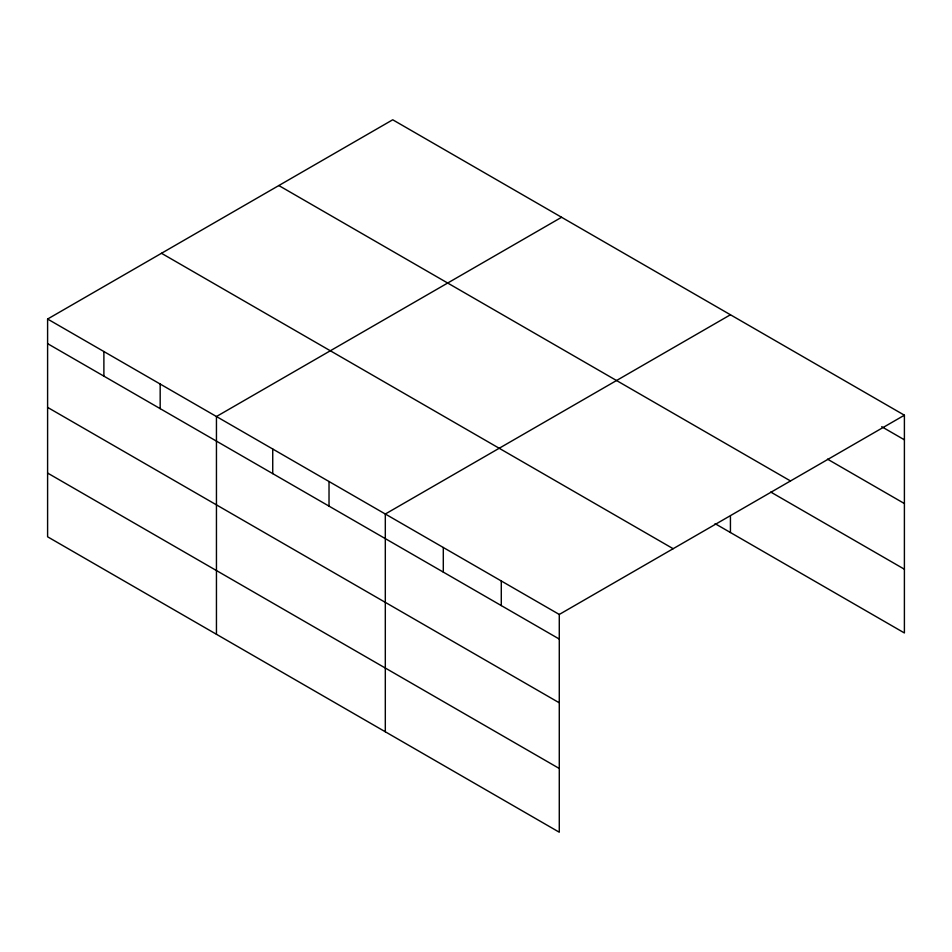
<?xml version="1.0" encoding="UTF-8"?>
<svg xmlns="http://www.w3.org/2000/svg" width="952" height="952" viewBox="0 0 952 952"><rect width="100%" height="100%" fill="white"/><g stroke="black" fill="none" stroke-linecap="round" stroke-linejoin="round"><path stroke-width="1.43" d="M559.276 702.802L559.276 614.457L47.6 319.039L47.6 536.797L559.276 832.215L559.276 702.802L47.6 407.385M715.083 523.659L904.4 632.961L904.4 415.203L392.724 119.785L47.6 319.039M561.573 217.282L216.449 416.524L216.449 634.282M730.434 314.767L385.31 514.02L385.31 731.767M559.276 614.457L904.4 415.203M881.707 426.71L904.4 439.812M827.502 459.15L904.4 503.548M278.829 185.545L790.505 480.962M770.775 492.065L904.4 569.225M161.495 253.291L673.171 548.709M47.6 343.648L559.276 639.066M47.6 473.061L559.276 768.478M730.434 516.21L730.434 532.513M501.287 580.982L501.287 605.579M443.299 547.495L443.299 572.104M329.023 481.522L329.023 506.131M272.736 449.023L272.736 473.632M160.174 384.037L160.174 408.646M103.887 351.538L103.887 376.147"/></g></svg>
